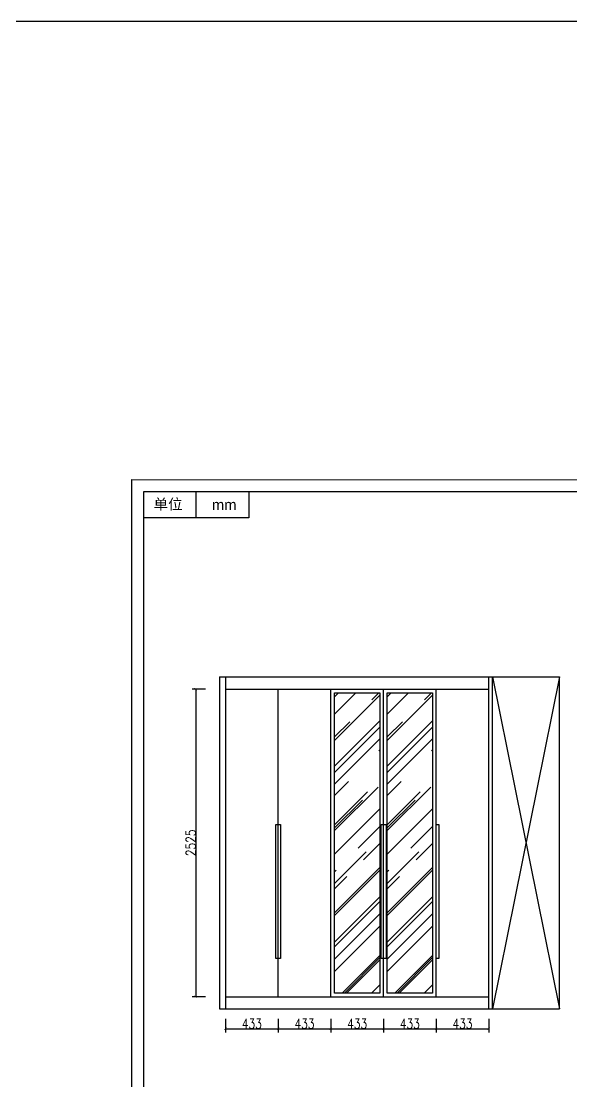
# Model space of a CAD drawing. Header units: millimetres. Extents: x 3255186 to 3429179, y -984851 to -941485.
# Drawn here: x 3328340 to 3332860, y -979718 to -971010 of the extents above; entities that cross this region are included whole.
import ezdxf

# ---------------------------------------------------------------- set-up
doc = ezdxf.new("R2010")
doc.units = ezdxf.units.MM
doc.header["$PDMODE"] = 35
doc.linetypes.add('ACAD_ISO03W100', pattern=[30, 12, -18])
doc.layers.add('块', color=7, linetype='Continuous', lineweight=30)
doc.styles.add('DIM_FONT', font='SIMPLEX.shx', dxfattribs={"width": 0.8})
doc.styles.add('ROMANS', font='romans')
doc.styles.get("Standard").update_dxf_attribs({"font": 'acaderef.shx', "bigfont": 'bigfont.shx'})
doc.styles.add('新宋体', font='', dxfattribs={"height": 80})
doc.styles.add('标注用字体', font='', dxfattribs={"height": 70})
doc.styles.get('新宋体').set_extended_font_data('NSimSun')
doc.styles.get('标注用字体').set_extended_font_data('FangSong_GB2312')
doc.dimstyles.new('ISO-25', dxfattribs={"dimtxt": 80, "dimasz": 20, "dimexe": 30, "dimexo": 80, "dimtad": 1, "dimdec": 0, "dimtxsty": 'DIM_FONT', "dimblk": 'ARCHTICK', "dimcen": 2.5, "dimadec": 0, "dimazin": 0, "dimtfac": 1, "dimtdec": 0, "dimtmove": 1, "dimatfit": 3, "dimfxl": 80, "dimfxlon": 1, "dimarcsym": 0})

# ---------------------------------------------------------------- blocks, each defined once
blk = doc.blocks.new('_ArchTick')
at = {"color": 0, "linetype": 'ByBlock', "const_width": 0.15}
blk.add_lwpolyline([(-0.5, -0.5), (0.5, 0.5)], dxfattribs=at)
blk = doc.blocks.new('*D530')
at = {"color": 0, "lineweight": -2, "ltscale": 5}
for p, q in [((3329852.4, -976494.5), (3329742.4, -976494.5)), ((3329772.4, -976494.5), (3329772.4, -979019.5)), ((3329852.4, -979019.5), (3329742.4, -979019.5))]:
    blk.add_line(p, q, dxfattribs=at)
at = {"layer": 'Defpoints', "color": 0, "ltscale": 5}
for p in [(3330449.6, -976494.5), (3329772.4, -979019.5), (3330449.6, -979019.5)]:
    blk.add_point(p, dxfattribs=at)
at = {"color": 0, "lineweight": -2, "ltscale": 5, "xscale": 20, "yscale": 20, "zscale": 20}
for p, rotation in [((3329772.4, -976494.5), 90), ((3329772.4, -979019.5), 270)]:
    blk.add_blockref('_ArchTick', p, dxfattribs=dict(at, rotation=rotation))
at = {"color": 0, "ltscale": 5, "insert": (3329731.8, -977757), "char_height": 80, "attachment_point": 5, "rotation": 90, "style": 'DIM_FONT'}
blk.add_mtext('2525', dxfattribs=at)
blk = doc.blocks.new('*D531')
at = {"color": 0, "lineweight": -2, "ltscale": 5}
for p, q in [((3330017, -979202.5), (3330017, -979312.5)), ((3330449.6, -979202.5), (3330449.6, -979312.5)), ((3330017, -979282.5), (3330449.6, -979282.5))]:
    blk.add_line(p, q, dxfattribs=at)
at = {"layer": 'Defpoints', "color": 0, "ltscale": 5}
for p in [(3330017, -979019.5), (3330449.6, -979019.5), (3330449.6, -979282.5)]:
    blk.add_point(p, dxfattribs=at)
at = {"color": 0, "lineweight": -2, "ltscale": 5, "xscale": 20, "yscale": 20, "zscale": 20, "rotation": 180}
blk.add_blockref('_ArchTick', (3330017, -979282.5), dxfattribs=at)
at = {"color": 0, "lineweight": -2, "ltscale": 5, "xscale": 20, "yscale": 20, "zscale": 20}
blk.add_blockref('_ArchTick', (3330449.6, -979282.5), dxfattribs=at)
at = {"color": 0, "ltscale": 5, "insert": (3330233.3, -979241.9), "char_height": 80, "attachment_point": 5, "style": 'DIM_FONT'}
blk.add_mtext('433', dxfattribs=at)
blk = doc.blocks.new('*D532')
at = {"color": 0, "lineweight": -2, "ltscale": 5}
for p, q in [((3330449.6, -979202.5), (3330449.6, -979312.5)), ((3330882.2, -979202.5), (3330882.2, -979312.5)), ((3330449.6, -979282.5), (3330882.2, -979282.5))]:
    blk.add_line(p, q, dxfattribs=at)
at = {"layer": 'Defpoints', "color": 0, "ltscale": 5}
for p in [(3330449.6, -979019.5), (3330882.2, -979019.5), (3330882.2, -979282.5)]:
    blk.add_point(p, dxfattribs=at)
at = {"color": 0, "lineweight": -2, "ltscale": 5, "xscale": 20, "yscale": 20, "zscale": 20, "rotation": 180}
blk.add_blockref('_ArchTick', (3330449.6, -979282.5), dxfattribs=at)
at = {"color": 0, "lineweight": -2, "ltscale": 5, "xscale": 20, "yscale": 20, "zscale": 20}
blk.add_blockref('_ArchTick', (3330882.2, -979282.5), dxfattribs=at)
at = {"color": 0, "ltscale": 5, "insert": (3330665.9, -979241.9), "char_height": 80, "attachment_point": 5, "style": 'DIM_FONT'}
blk.add_mtext('433', dxfattribs=at)
blk = doc.blocks.new('*D533')
at = {"color": 0, "lineweight": -2, "ltscale": 5}
for p, q in [((3330882.2, -979202.5), (3330882.2, -979312.5)), ((3331314.8, -979202.5), (3331314.8, -979312.5)), ((3330882.2, -979282.5), (3331314.8, -979282.5))]:
    blk.add_line(p, q, dxfattribs=at)
at = {"layer": 'Defpoints', "color": 0, "ltscale": 5}
for p in [(3330882.2, -979019.5), (3331314.8, -979019.5), (3331314.8, -979282.5)]:
    blk.add_point(p, dxfattribs=at)
at = {"color": 0, "lineweight": -2, "ltscale": 5, "xscale": 20, "yscale": 20, "zscale": 20, "rotation": 180}
blk.add_blockref('_ArchTick', (3330882.2, -979282.5), dxfattribs=at)
at = {"color": 0, "lineweight": -2, "ltscale": 5, "xscale": 20, "yscale": 20, "zscale": 20}
blk.add_blockref('_ArchTick', (3331314.8, -979282.5), dxfattribs=at)
at = {"color": 0, "ltscale": 5, "insert": (3331098.5, -979241.9), "char_height": 80, "attachment_point": 5, "style": 'DIM_FONT'}
blk.add_mtext('433', dxfattribs=at)
blk = doc.blocks.new('*D534')
at = {"color": 0, "lineweight": -2, "ltscale": 5}
for p, q in [((3331314.8, -979202.5), (3331314.8, -979312.5)), ((3331747.4, -979202.5), (3331747.4, -979312.5)), ((3331314.8, -979282.5), (3331747.4, -979282.5))]:
    blk.add_line(p, q, dxfattribs=at)
at = {"layer": 'Defpoints', "color": 0, "ltscale": 5}
for p in [(3331314.8, -979019.5), (3331747.4, -979019.5), (3331747.4, -979282.5)]:
    blk.add_point(p, dxfattribs=at)
at = {"color": 0, "lineweight": -2, "ltscale": 5, "xscale": 20, "yscale": 20, "zscale": 20, "rotation": 180}
blk.add_blockref('_ArchTick', (3331314.8, -979282.5), dxfattribs=at)
at = {"color": 0, "lineweight": -2, "ltscale": 5, "xscale": 20, "yscale": 20, "zscale": 20}
blk.add_blockref('_ArchTick', (3331747.4, -979282.5), dxfattribs=at)
at = {"color": 0, "ltscale": 5, "insert": (3331531.1, -979241.9), "char_height": 80, "attachment_point": 5, "style": 'DIM_FONT'}
blk.add_mtext('433', dxfattribs=at)
blk = doc.blocks.new('*D535')
at = {"color": 0, "lineweight": -2, "ltscale": 5}
for p, q in [((3331747.4, -979202.5), (3331747.4, -979312.5)), ((3332180, -979202.5), (3332180, -979312.5)), ((3331747.4, -979282.5), (3332180, -979282.5))]:
    blk.add_line(p, q, dxfattribs=at)
at = {"layer": 'Defpoints', "color": 0, "ltscale": 5}
for p in [(3331747.4, -979019.5), (3332180, -979019.5), (3332180, -979282.5)]:
    blk.add_point(p, dxfattribs=at)
at = {"color": 0, "lineweight": -2, "ltscale": 5, "xscale": 20, "yscale": 20, "zscale": 20, "rotation": 180}
blk.add_blockref('_ArchTick', (3331747.4, -979282.5), dxfattribs=at)
at = {"color": 0, "lineweight": -2, "ltscale": 5, "xscale": 20, "yscale": 20, "zscale": 20}
blk.add_blockref('_ArchTick', (3332180, -979282.5), dxfattribs=at)
at = {"color": 0, "ltscale": 5, "insert": (3331963.7, -979241.9), "char_height": 80, "attachment_point": 5, "style": 'DIM_FONT'}
blk.add_mtext('433', dxfattribs=at)
blk = doc.blocks.new('*D882')
at = {"color": 0, "lineweight": -2, "ltscale": 5}
for p, q in [((3374291.9, -976335.6), (3374321.9, -976335.6)), ((3374291.9, -976335.6), (3374291.9, -976935.6)), ((3374211.9, -976935.6), (3374321.9, -976935.6))]:
    blk.add_line(p, q, dxfattribs=at)
at = {"layer": 'Defpoints', "color": 0, "ltscale": 5}
for p in [(3374262.6, -976335.6), (3292529.9, -976935.6), (3374291.9, -976935.6)]:
    blk.add_point(p, dxfattribs=at)
at = {"color": 0, "lineweight": -2, "ltscale": 5, "xscale": 20, "yscale": 20, "zscale": 20}
for p, rotation in [((3374291.9, -976335.6), 90), ((3374291.9, -976935.6), 270)]:
    blk.add_blockref('_ArchTick', p, dxfattribs=dict(at, rotation=rotation))
at = {"color": 0, "ltscale": 5, "insert": (3374251.3, -976635.6), "char_height": 80, "attachment_point": 5, "rotation": 90, "style": 'DIM_FONT'}
blk.add_mtext('600', dxfattribs=at)
blk = doc.blocks.new('M')
for p, q in [((7224, 24106), (7224, 32333)), ((7224, 32333), (18599, 32332)), ((18599, 32332), (18599, 24106)), ((7346, 24228), (7345, 32211)), ((7345, 32211), (18477, 32210)), ((7886, 31941), (7886, 32211)), ((8426, 32211), (8426, 31941)), ((15589, 32004), (15589, 32211)), ((16220, 32004), (16220, 32211)), ((16852, 32210), (16852, 25243)), ((18477, 32210), (18477, 24228)), ((8426, 31941), (7345, 31941)), ((15589, 32004), (16852, 32004)), ((16852, 30991), (18477, 30991)), ((16852, 30810), (18477, 30810)), ((16852, 30770), (18477, 30770)), ((16852, 30294), (18477, 30294)), ((16852, 30253), (18477, 30253)), ((16852, 29969), (18477, 29969)), ((16852, 29440), (18477, 29440)), ((16852, 29156), (18477, 29156)), ((16852, 28628), (18477, 28628)), ((16852, 28343), (18477, 28343)), ((16852, 27815), (18477, 27815)), ((16852, 27531), (18477, 27531)), ((16852, 26962), (18477, 26962)), ((16852, 26677), (18477, 26677)), ((16852, 25557), (18477, 25557)), ((16852, 25527), (18477, 25527)), ((18477, 25243), (7346, 25243)), ((8159, 24482), (8159, 25243)), ((9459, 24482), (9459, 25243)), ((10272, 24482), (10272, 25243)), ((11572, 24482), (11572, 25243)), ((12385, 24482), (12385, 25243)), ((13685, 24228), (13685, 25243)), ((14091, 24228), (14091, 25243)), ((15913, 25243), (15913, 24232)), ((15916, 25243), (15916, 24232)), ((18477, 25050), (15913, 25050)), ((13685, 24989), (7346, 24989)), ((13685, 24736), (7346, 24736)), ((13685, 24482), (7346, 24482)), ((8792, 24228), (8792, 24482)), ((8819, 24228), (8819, 24482)), ((10414, 24254), (11133, 24254)), ((12734, 24254), (13581, 24254)), ((18477, 24228), (7346, 24228)), ((18599, 24106), (7224, 24106))]:
    blk.add_line(p, q)
at = {"color": 0, "ltscale": 5}
for p, q in [((8286, 24520), (8372, 24696)), ((8199, 24608), (8286, 24520)), ((8207, 24266), (8294, 24442)), ((8121, 24354), (8207, 24266))]:
    blk.add_line(p, q, dxfattribs=at)
at = {"linetype": 'ACAD_ISO03W100'}
blk.add_line((11279, 24228), (11279, 24482), dxfattribs=at)
at = {"lineweight": 25}
for points in [[(7434, 24442), (7607, 24442), (7607, 24266), (7434, 24266)], [(8120, 24442), (8293, 24442), (8293, 24266), (8120, 24266)], [(8861, 24442), (9034, 24442), (9034, 24266), (8861, 24266)], [(9601, 24442), (9774, 24442), (9774, 24266), (9601, 24266)], [(11433, 24442), (11606, 24442), (11606, 24266), (11433, 24266)], [(12062, 24442), (12235, 24442), (12235, 24266), (12062, 24266)]]:
    blk.add_lwpolyline(points, close=True, dxfattribs=at)
at = {"layer": '块'}
blk.add_lwpolyline([(14364, 24939), (14524, 24939), (14524, 24783), (14364, 24783)], close=True, dxfattribs=at)
at = {"layer": '块', "lineweight": 25}
for points in [[(8199, 24696), (8372, 24696), (8372, 24520), (8199, 24520)], [(8828, 24696), (9001, 24696), (9001, 24520), (8828, 24520)]]:
    blk.add_lwpolyline(points, close=True, dxfattribs=at)
at = {"char_height": 109.1, "attachment_point": 5}
for s, insert in [('{\\fSimSun|b0|i0|c134|p54;单位}', (7596, 32074)), ('{\\fArial|b0|i0|c0|p32;mm}', (8174, 32074))]:
    blk.add_mtext(s, dxfattribs=dict(at, insert=insert))
at = {"attachment_point": 1}
for s, insert, char_height, width in [('{\\fSimSun|b0|i0|c134|p54;第  张}', (15641, 32177), 99.06, 2286.9), ('{\\fSimSun|b0|i0|c134|p54;共  张}', (16289, 32178), 99.06, 2286.9), ('{\\fSimSun|b0|i0|c134|p2;缔造时尚家居精品\\P    传承北欧优异品质}', (16957, 30683), 101.58, 1676.49), ('{\\fSimSun|b0|i0|c134|p54;推拉门竖框}', (7380, 25194), 101.58, 748), ('{\\fSimSun|b0|i0|c134|p54;订货日期}', (11676, 25194), 101.58, 567.91), ('{\\fSimHei|b0|i0|c134|p2;注意事项}', (13789, 25141), 121.9, 119.08), ('{\\fSimSun|b0|i0|c134|p54;温 馨 提 示}', (16777, 25217), 101.58, 2345.16), ('{\\fSimSun|b0|i0|c134|p54;拉门上下轨}', (7380, 24940), 101.58, 748), ('{\\fSimSun|b0|i0|c134|p54;交货日期}', (11676, 24940), 101.58, 567.91), ('{\\fSimSun|b0|i0|c134|p54;安装方式}', (7450, 24686), 101.58, 567.91), ('{\\fSimSun|b0|i0|c134|p54;联系电话}', (11676, 24686), 101.58, 567.91), ('{\\fSimSun|b0|i0|c134|p54;正常安装}', (8390, 24672), 73.14, 538.56), ('{\\fSimSun|b0|i0|c134|p54;特殊安装}', (9029, 24665), 73.14, 538.56), ('{\\fSimSun|b0|i0|c134|p54;在地板\\P前安装}', (7666, 24456), 65.83, 645.46), ('{\\fSimSun|b0|i0|c134|p54;在地板\\P后安装}', (8324, 24456), 65.83, 645.46), ('{\\fSimSun|b0|i0|c134|p54;不保留\\P地脚线}', (9098, 24460), 65.83, 645.46), ('{\\fSimSun|b0|i0|c134|p54;保留地脚线\\P    尺寸为：}', (9780, 24458), 65.83, 801.54), ('{\\fSimSun|b0|i0|c134|p54;不保留\\P\\fSimSun|b0|i0|c134|p2;石膏线}', (11648, 24460), 65.83, 645.46), ('{\\fSimSun|b0|i0|c134|p54;保留\\fSimSun|b0|i0|c134|p2;石膏线\\P尺寸为:}', (12254, 24460), 65.83, 645.46)]:
    blk.add_mtext(s, dxfattribs=dict(at, insert=insert, char_height=char_height, width=width))
for s, insert, char_height, width, style in [('图  纸  名  称', (17091, 30178), 126.2, 1414.86, '新宋体'), ('客  户  姓  名', (17083, 29365), 126.2, 1414.86, '新宋体'), ('联  系  电  话', (17036, 28600), 126.2, 1756.25, '新宋体'), ('客  户  地  址', (17100, 27740), 126.2, 1414.86, '新宋体'), ('客  户  签  名', (17081, 26887), 126.2, 1414.86, '新宋体'), ('柜体颜色  ', (9563, 25194), 92.1, 1815.91, '新宋体'), ('{\\fSimSun|b0|i0|c134|p2;1、推拉门柜体预留        90mm           \\P       \\P         70mm推拉门轨道位置；\\P\\P2、抽屉拉手为：\\L           \\l，\\P   \\P    平开门拉手为：\\L              \\l；\\P               }', (14197, 25149), 67.72, 4207.93, '标注用字体'), ('{\\fSimSun|b0|i0|c134|p54;柜体封边}', (9563, 24940), 92.1, 1815.91, '新宋体'), ('{\\fSimSun|b0|i0|c134|p54;设计制图}', (9563, 24686), 92.1, 1815.91, '新宋体')]:
    blk.add_mtext(s, dxfattribs=dict(at, insert=insert, char_height=char_height, width=width, style=style))
at = {"char_height": 101.55, "attachment_point": 1, "style": 'ROMANS'}
for s, insert in [('{\\fSimSun|b0|i0|c134|p2;\\H0.8x;     \\H0.75x;    ① 订制本公司衣柜或推拉门金额不足2000元,需加收100元运费。\\P        }', (15519, 24930)), ('{\\fSimSun|b0|i0|c134|p2;\\P\\H0.6x;        \u3000 ② 请要求销售员充分讲解并完全理解设计意图,对本图确定无误}', (15508, 24904)), ('{\\fSimSun|b0|i0|c134|p2;\\P\\H0.6x;\\P           方可签字。}', (15638, 24931)), ('{\\fSimSun|b0|i0|c134|p2;\\P\\H0.6x;           ③ 本图经客户确认后,本公司不承担任何更改责任。}', (15508, 24602))]:
    blk.add_mtext(s, dxfattribs=dict(at, insert=insert))

msp = doc.modelspace()

# ---------------------------------------------------------------- hatches: boundary and pattern name
at = {"ltscale": 5}
h = msp.add_hatch(dxfattribs=at)
h.set_pattern_fill('AR-RROOF', color=4, scale=10, angle=45, style=0)
h.set_pattern_definition([(45, (67464.78, -69572.98), (215.526147, 574.736392), [3810, -508, 1270, -254]), (45, (67613.86, -69244.3), (-418.479935, 59.26969), [762, -83.82, 1524, -190.5]), (45, (67401.92, -69330.51), (813.6112046, 1054.282069), [2032, -355.6, 1016, -254])])
h.paths.add_polyline_path([(3330912.2, -978989.5), (3331284.8, -978989.5), (3331284.8, -976524.5), (3330912.2, -976524.5)])
h = msp.add_hatch(dxfattribs=at)
h.set_pattern_fill('AR-RROOF', color=4, scale=10, angle=45, style=0)
h.set_pattern_definition([(45, (67897.38, -69572.98), (215.526147, 574.736392), [3810, -508, 1270, -254]), (45, (68046.46, -69244.3), (-418.479935, 59.26969), [762, -83.82, 1524, -190.5]), (45, (67834.52, -69330.51), (813.6112046, 1054.282069), [2032, -355.6, 1016, -254])])
h.paths.add_polyline_path([(3331344.8, -978989.5), (3331717.4, -978989.5), (3331717.4, -976524.5), (3331344.8, -976524.5)])

# ---------------------------------------------------------------- linework, layer by layer
for p, q in [((3329967, -976394.5), (3332760, -976394.5)), ((3329967, -976394.5), (3329967, -979119.5)), ((3330017, -976394.5), (3330017, -979119.5)), ((3332180, -979119.5), (3332180, -976394.5)), ((3332210, -979119.5), (3332210, -976394.5)), ((3332210, -976394.5), (3332760, -979119.5)), ((3332760, -976394.5), (3332210, -979119.5)), ((3332760, -979119.5), (3332760, -976394.5)), ((3330017, -976494.5), (3332180, -976494.5)), ((3330449.6, -979019.5), (3330449.6, -976494.5)), ((3330882.2, -979019.5), (3330882.2, -976494.5)), ((3331314.8, -979019.5), (3331314.8, -976494.5)), ((3331747.4, -979019.5), (3331747.4, -976494.5)), ((3330017, -979019.5), (3332180, -979019.5)), ((3329967, -979119.5), (3332760, -979119.5))]:
    msp.add_line(p, q, dxfattribs=at)
at = {"color": 6, "ltscale": 5}
msp.add_lwpolyline([(3255185.8, -971010.2), (3429012.1, -971010.2), (3429012.1, -984851.3), (3255185.8, -984851.3)], close=True, dxfattribs=at)
at = {"color": 252, "ltscale": 5}
for points in [[(3330912.2, -976524.5), (3331284.8, -976524.5), (3331284.8, -978989.5), (3330912.2, -978989.5)], [(3331344.8, -976524.5), (3331717.4, -976524.5), (3331717.4, -978989.5), (3331344.8, -978989.5)]]:
    msp.add_lwpolyline(points, close=True, dxfattribs=at)
at = {"color": 1, "ltscale": 5}
for points in [[(3330429.6, -977604.8), (3330469.6, -977604.8), (3330469.6, -978704.8), (3330429.6, -978704.8)], [(3331294.8, -977604.8), (3331334.8, -977604.8), (3331334.8, -978704.8), (3331294.8, -978704.8)]]:
    msp.add_lwpolyline(points, close=True, dxfattribs=at)
msp.add_lwpolyline([(3331747.4, -977604.8), (3331767.4, -977604.8), (3331767.4, -978704.8), (3331747.4, -978704.8)], dxfattribs=at)

# ---------------------------------------------------------------- block references
at = {"xscale": 0.7970586622832343, "yscale": 0.7970586624578573, "zscale": 0.7970586624}
msp.add_blockref('M', (3323491.3, -1000545.4), dxfattribs=at)

# ---------------------------------------------------------------- dimensions: what is measured, and where the dimension line sits
at = {"ltscale": 5}
for base, p1, p2, picture, middle in [((3374291.9, -976935.6), (3374262.6, -976335.6), (3292529.9, -976935.6), '*D882', (3374251.3, -976635.6)), ((3329772.4, -979019.5), (3330449.6, -976494.5), (3330449.6, -979019.5), '*D530', (3329731.8, -977757))]:
    dim = msp.add_linear_dim(base=base, p1=p1, p2=p2, angle=90, dimstyle='ISO-25', dxfattribs=at)
    dim.commit()
    dim.dimension.update_dxf_attribs({"geometry": picture, "text_midpoint": middle})
for base, p1, p2, picture, middle in [((3330449.6, -979282.5), (3330017, -979019.5), (3330449.6, -979019.5), '*D531', (3330233.3, -979241.9)), ((3330882.2, -979282.5), (3330449.6, -979019.5), (3330882.2, -979019.5), '*D532', (3330665.9, -979241.9)), ((3331314.8, -979282.5), (3330882.2, -979019.5), (3331314.8, -979019.5), '*D533', (3331098.5, -979241.9)), ((3331747.4, -979282.5), (3331314.8, -979019.5), (3331747.4, -979019.5), '*D534', (3331531.1, -979241.9)), ((3332180, -979282.5), (3331747.4, -979019.5), (3332180, -979019.5), '*D535', (3331963.7, -979241.9))]:
    dim = msp.add_linear_dim(base=base, p1=p1, p2=p2, dimstyle='ISO-25', dxfattribs=at)
    dim.commit()
    dim.dimension.update_dxf_attribs({"geometry": picture, "text_midpoint": middle})

doc.saveas('drawing.dxf')
